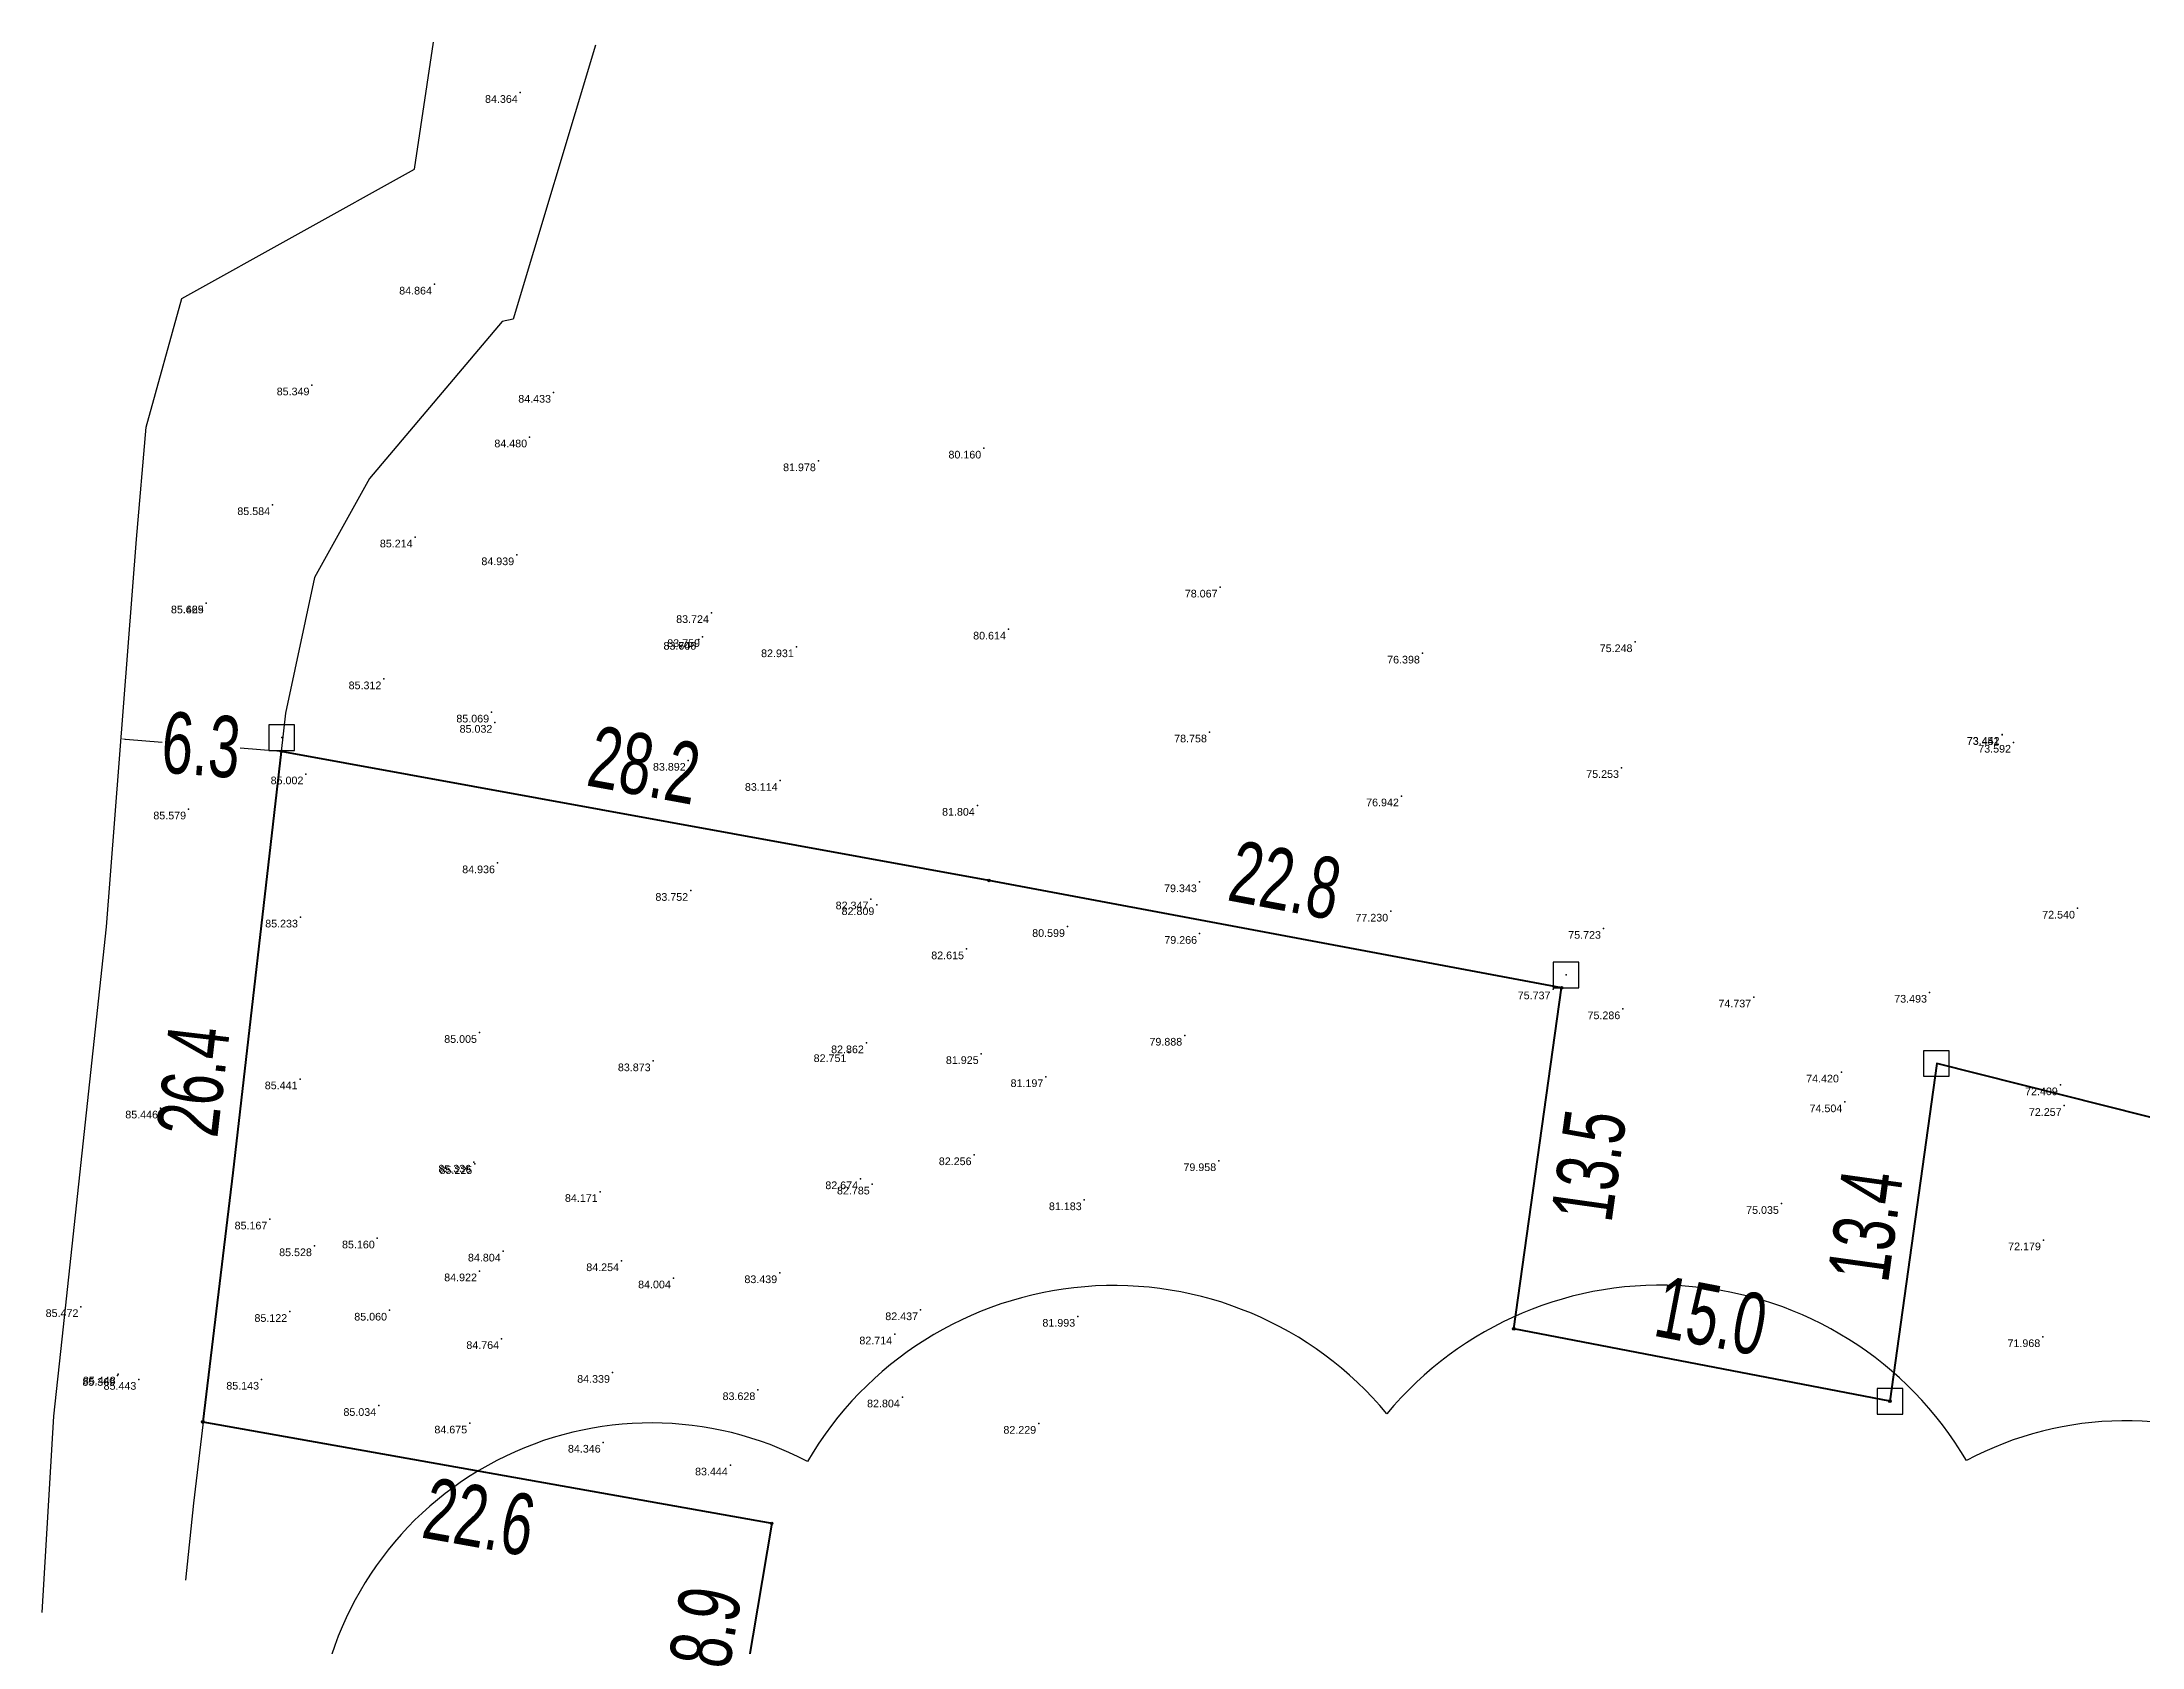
# Model space of a CAD drawing. Header units: millimetres. Extents: x 706139 to 707011, y 753722 to 954403.
# Drawn here: x 706139.4 to 706221.6, y 953877.1 to 953940 of the extents above; entities that cross this region are included whole.
import ezdxf
from ezdxf.enums import TextEntityAlignment as Align

# ---------------------------------------------------------------- set-up
doc = ezdxf.new("R2010")
doc.units = ezdxf.units.MM
doc.linetypes.add('SOLID_LINE', pattern=[0])
doc.layers.add('BD', color=1, linetype='Continuous', lineweight=40)
doc.layers.add('BD SYMBOL', color=7, linetype='Continuous', lineweight=30)
for name, color, linetype in [('dim', 7, 'Continuous'), ('Height', 7, 'Continuous'), ('RD', 5, 'Continuous'), ('SY SYMBOL', 7, 'Continuous')]:
    doc.layers.add(name, color=color, linetype=linetype)
doc.styles.add('DIM', font='ARIALN.TTF', dxfattribs={"width": 0.8, "height": 2.4})
doc.styles.get("Standard").update_dxf_attribs({"font": 'arial.ttf'})
doc.dimstyles.get("Standard").update_dxf_attribs({"dimtxt": 0.18, "dimasz": 0.18, "dimexe": 0.18, "dimexo": 0.0625, "dimgap": 0.09, "dimtad": 0, "dimtih": 1, "dimtoh": 1, "dimdec": 4, "dimzin": 0, "dimdsep": 46, "dimtxsty": 'Standard', "dimcen": 0.09, "dimadec": 0, "dimazin": 0, "dimtfac": 1, "dimtdec": 4, "dimtofl": 0, "dimtmove": 0, "dimatfit": 3, "dimfxl": 1, "dimtolj": 1, "dimtzin": 0, "dimarcsym": 0})

# ---------------------------------------------------------------- blocks, each defined once
blk = doc.blocks.new('BD')
at = {"linetype": 'ByBlock'}
for p, q in [((-0.037, -0.034), (0.037, 0.034)), ((-0.035, 0.035), (0.035, -0.035))]:
    blk.add_line(p, q, dxfattribs=at)
blk.add_circle((0, 0), 0.05)
blk.add_point((0, 0))
blk = doc.blocks.new('SYSTONE')
at = {"color": 6}
blk.add_polyline3d([(-0.256, -0.003, 0), (-0.256, -0.253, 0), (0.244, -0.253, 0), (0.244, 0.247, 0), (-0.256, 0.247, 0), (-0.256, -0.003, 0)], close=True, dxfattribs=at)
blk.add_point((0, 0), dxfattribs=at)
blk = doc.blocks.new('*D187')
at = {"layer": 'Defpoints', "color": 0, "transparency": 16777216}
for p in [(707414.967, 953851.072), (707416.817, 953850.76), (707415.342, 953842.009)]:
    blk.add_point(p, dxfattribs=at)
at = {"layer": 'dim', "color": 0, "transparency": 16777216, "insert": (707414.229, 953846.697), "char_height": 2.4, "attachment_point": 5, "rotation": 80.4326, "style": 'DIM'}
blk.add_mtext('\\A1;8.9', dxfattribs=at)
blk = doc.blocks.new('*D188')
at = {"layer": 'Defpoints', "color": 0, "transparency": 16777216}
for p in [(707394.542, 953854.73), (707394.231, 953852.986), (707416.817, 953850.76)]:
    blk.add_point(p, dxfattribs=at)
at = {"layer": 'dim', "color": 0, "transparency": 16777216, "insert": (707405.368, 953851.001), "char_height": 2.4, "attachment_point": 5, "rotation": 349.89447, "style": 'DIM'}
blk.add_mtext('\\A1;22.6', dxfattribs=at)
blk = doc.blocks.new('*D189')
at = {"layer": 'Defpoints', "color": 0, "transparency": 16777216}
for p in [(707395.719, 953881.2), (707397.616, 953880.978), (707394.542, 953854.73)]:
    blk.add_point(p, dxfattribs=at)
at = {"layer": 'dim', "color": 0, "transparency": 16777216, "insert": (707394.182, 953868.076), "char_height": 2.4, "attachment_point": 5, "rotation": 83.32031, "style": 'DIM'}
blk.add_mtext('\\A1;26.4', dxfattribs=at)
blk = doc.blocks.new('*D190')
at = {"layer": 'Defpoints', "color": 0, "transparency": 16777216}
for p in [(707397.616, 953880.978), (707425.676, 953877.906), (707425.315, 953875.926)]:
    blk.add_point(p, dxfattribs=at)
at = {"layer": 'dim', "color": 0, "transparency": 16777216, "insert": (707411.826, 953880.432), "char_height": 2.4, "attachment_point": 5, "rotation": 349.66348, "style": 'DIM'}
blk.add_mtext('\\A1;28.2', dxfattribs=at)
blk = doc.blocks.new('*D191')
at = {"layer": 'Defpoints', "color": 0, "transparency": 16777216}
for p in [(707425.315, 953875.926), (707448.14, 953873.825), (707447.746, 953871.722)]:
    blk.add_point(p, dxfattribs=at)
at = {"layer": 'dim', "color": 0, "transparency": 16777216, "insert": (707436.924, 953875.927), "char_height": 2.4, "attachment_point": 5, "rotation": 349.38482, "style": 'DIM'}
blk.add_mtext('\\A1;22.8', dxfattribs=at)
blk = doc.blocks.new('*D192')
at = {"layer": 'Defpoints', "color": 0, "transparency": 16777216}
for p in [(707447.746, 953871.722), (707445.873, 953858.373), (707447.881, 953858.091)]:
    blk.add_point(p, dxfattribs=at)
at = {"layer": 'dim', "color": 0, "transparency": 16777216, "insert": (707448.818, 953864.766), "char_height": 2.4, "attachment_point": 5, "rotation": 82.01296, "style": 'DIM'}
blk.add_mtext('\\A1;13.5', dxfattribs=at)
blk = doc.blocks.new('*D193')
at = {"layer": 'Defpoints', "color": 0, "transparency": 16777216}
for p in [(707445.873, 953858.373), (707460.966, 953857.456), (707460.597, 953855.539)]:
    blk.add_point(p, dxfattribs=at)
at = {"layer": 'dim', "color": 0, "transparency": 16777216, "insert": (707453.604, 953858.873), "char_height": 2.4, "attachment_point": 5, "rotation": 349.10524, "style": 'DIM'}
blk.add_mtext('\\A1;15.0', dxfattribs=at)
blk = doc.blocks.new('*D194')
at = {"layer": 'Defpoints', "color": 0, "transparency": 16777216}
for p in [(707460.566, 953869.023), (707462.435, 953868.763), (707460.597, 953855.539)]:
    blk.add_point(p, dxfattribs=at)
at = {"layer": 'dim', "color": 0, "transparency": 16777216, "insert": (707459.647, 953862.411), "char_height": 2.4, "attachment_point": 5, "rotation": 82.08717, "style": 'DIM'}
blk.add_mtext('\\A1;13.4', dxfattribs=at)
blk = doc.blocks.new('*D195')
at = {"layer": 'Defpoints', "color": 0, "transparency": 16777216}
for p in [(707462.435, 953868.763), (707489.182, 953864.167), (707488.67, 953862.138)]:
    blk.add_point(p, dxfattribs=at)
at = {"layer": 'dim', "color": 0, "transparency": 16777216, "insert": (707476.065, 953867.48), "char_height": 2.4, "attachment_point": 5, "rotation": 345.82766, "style": 'DIM'}
blk.add_mtext('\\A1;27.1', dxfattribs=at)
blk = doc.blocks.new('*D488')
at = {"layer": 'Defpoints', "color": 0, "transparency": 16777216}
for p in [(707391.343, 953881.466), (707391.343, 953881.466), (707397.616, 953880.978)]:
    blk.add_point(p, dxfattribs=at)
at = {"layer": 'dim', "color": 0, "lineweight": -2, "transparency": 16777216}
for p, q in [((707391.522, 953881.453), (707392.956, 953881.341)), ((707397.436, 953880.992), (707396.002, 953881.104))]:
    blk.add_line(p, q, dxfattribs=at)
at = {"layer": 'dim', "color": 0, "transparency": 16777216}
for points in [[(707391.524, 953881.482), (707391.52, 953881.423), (707391.343, 953881.466)], [(707397.439, 953881.022), (707397.434, 953880.962), (707397.616, 953880.978)]]:
    blk.add_solid(points, dxfattribs=at)
at = {"layer": 'dim', "color": 0, "transparency": 16777216, "insert": (707394.479, 953881.222), "char_height": 2.4, "attachment_point": 5, "rotation": 355.54932, "style": 'DIM'}
blk.add_mtext('\\A1;6.3', dxfattribs=at)
blk = doc.blocks.new('FGHFGH')
at = {"layer": 'BD'}
for p, q in [((707397.61574, 953880.9782), (707395.71274, 953864.4732)), ((707425.31474, 953875.9262), (707397.61574, 953880.9782)), ((707447.74574, 953871.7222), (707425.31474, 953875.9262)), ((707445.87274, 953858.3732), (707447.74574, 953871.7222)), ((707462.43474, 953868.7632), (707460.59674, 953855.5392)), ((707488.66974, 953862.1382), (707462.43474, 953868.7632)), ((707395.71274, 953864.4732), (707394.54174, 953854.7302)), ((707460.59674, 953855.5392), (707445.87274, 953858.3732)), ((707394.54174, 953854.7302), (707416.81674, 953850.7602)), ((707416.81674, 953850.7602), (707415.34174, 953842.0092))]:
    blk.add_line(p, q, dxfattribs=at)
at = {"layer": 'RD'}
for p, q in [((707402.82574, 953903.7742), (707403.57874, 953908.7462)), ((707409.91374, 953908.6202), (707406.69974, 953897.8932)), ((707393.72874, 953898.7112), (707402.82574, 953903.7742)), ((707392.33174, 953893.6752), (707393.72874, 953898.7112)), ((707406.26974, 953897.8022), (707401.06574, 953891.6652)), ((707406.69974, 953897.8932), (707406.26974, 953897.8022)), ((707391.95074, 953889.2802), (707392.33174, 953893.6752)), ((707401.06574, 953891.6652), (707398.92274, 953887.7852)), ((707390.76974, 953874.1072), (707391.95074, 953889.2802)), ((707398.92274, 953887.7852), (707397.78774, 953882.4772)), ((707397.78774, 953882.4772), (707397.61574, 953880.9782)), ((707389.03674, 953857.9702), (707390.76974, 953874.1072)), ((707388.70874, 953854.9572), (707389.03674, 953857.9702)), ((707388.24774, 953847.2702), (707388.70874, 953854.9572)), ((707394.55874, 953854.7252), (707394.18474, 953851.5432)), ((707394.18474, 953851.5432), (707393.86174, 953848.5312))]:
    blk.add_line(p, q, dxfattribs=at)
at = {"layer": 'BD SYMBOL'}
for p in [(707397.61574, 953880.9782, 85.271), (707425.31474, 953875.9262, 81.577), (707447.74574, 953871.7222, 75.64), (707445.87274, 953858.3732, 77.014), (707460.59674, 953855.5392, 73.057), (707394.54174, 953854.7302, 85.348), (707416.81674, 953850.7602, 83.552)]:
    blk.add_blockref('BD', p, dxfattribs=at)
at = {"layer": 'SY SYMBOL', "xscale": 2, "yscale": 2, "zscale": 2}
for p in [(707397.64174, 953881.5172, 85.347), (707447.92474, 953872.2292, 75.867), (707462.43074, 953868.7632, 73.385), (707460.61574, 953855.5392, 73.067)]:
    blk.add_blockref('SYSTONE', p, dxfattribs=at)
at = {"layer": 'dim'}
dim = blk.add_aligned_dim(p1=(707397.61574, 953880.9782), p2=(707391.34255, 953881.46648), distance=0, dimstyle='Standard', override={"dimsd1": 0, "dimsd2": 0}, dxfattribs=at)
dim.commit()
dim.dimension.update_dxf_attribs({"geometry": '*D488', "text_midpoint": (707394.47914, 953881.22234)})
for p1, p2, distance, picture, middle in [((707397.61574, 953880.9782), (707425.31474, 953875.9262), 2.01269, '*D190', (707411.82637, 953880.43223)), ((707394.54174, 953854.7302), (707397.61574, 953880.9782), 1.91018, '*D189', (707394.18152, 953868.07639)), ((707425.31474, 953875.9262), (707447.74574, 953871.7222), 2.13942, '*D191', (707436.92435, 953875.92701)), ((707447.74574, 953871.7222), (707445.87274, 953858.3732), 2.02799, '*D192', (707448.81756, 953864.76592)), ((707462.43474, 953868.7632), (707488.66974, 953862.1382), 2.09256, '*D195', (707476.06458, 953867.47958)), ((707460.59674, 953855.5392), (707462.43474, 953868.7632), 1.88714, '*D194', (707459.64657, 953862.411)), ((707445.87274, 953858.3732), (707460.59674, 953855.5392), 1.9515, '*D193', (707453.60358, 953858.87253)), ((707416.81674, 953850.7602), (707394.54174, 953854.7302), 1.77196, '*D188', (707405.36833, 953851.00073)), ((707415.34174, 953842.0092), (707416.81674, 953850.7602), 1.87599, '*D187', (707414.22934, 953846.69651))]:
    dim = blk.add_aligned_dim(p1=p1, p2=p2, distance=distance, dimstyle='Standard', dxfattribs=at)
    dim.commit()
    dim.dimension.update_dxf_attribs({"geometry": picture, "text_midpoint": middle})

msp = doc.modelspace()

# ---------------------------------------------------------------- linework, layer by layer
msp.add_lwpolyline([(706234.0989, 953874.6405, 0.5205671), (706214.7742, 953884.4286, 0.5205671), (706192.0832, 953886.2628, 0.5205671), (706169.3946, 953884.4009, 0.5205671), (706150.2287, 953874.4831, 0.5205671), (706169.7046, 953864.8251, 0.5205671), (706192.398, 953863.0184, 0.5205671), (706215.0842, 953864.908, 0.5205671)], format="xyb", close=True)
at = {"color": 0, "linetype": 'SOLID_LINE'}
for p in [(706158.1545, 953937.9806, 84.3639), (706158.1545, 953937.9806, 84.3639), (706154.7942, 953930.4787, 84.8635), (706154.7942, 953930.4787, 84.8635), (706149.998, 953926.532, 85.349), (706149.998, 953926.532, 85.349), (706149.998, 953926.532, 85.349), (706159.4564, 953926.2448, 84.4327), (706159.4564, 953926.2448, 84.4327), (706158.5198, 953924.4965, 84.4798), (706158.5198, 953924.4965, 84.4798), (706169.8241, 953923.5627, 81.9785), (706169.8241, 953923.5627, 81.9785), (706176.2999, 953924.0592, 80.1601), (706176.2999, 953924.0592, 80.1601), (706148.4565, 953921.8445, 85.5838), (706148.4565, 953921.8445, 85.5838), (706154.0367, 953920.5791, 85.2137), (706154.0367, 953920.5791, 85.2137), (706158.0116, 953919.8834, 84.9386), (706158.0116, 953919.8834, 84.9386), (706185.5521, 953918.6182, 78.0669), (706185.5521, 953918.6182, 78.0669), (706145.8567, 953917.999, 85.4249), (706145.8567, 953917.999, 85.4249), (706145.857, 953917.996, 85.669), (706145.857, 953917.996, 85.669), (706145.857, 953917.996, 85.669), (706165.6385, 953917.6218, 83.7236), (706165.6385, 953917.6218, 83.7236), (706177.2656, 953916.9738, 80.6135), (706177.2656, 953916.9738, 80.6135), (706165.1398, 953916.5744, 83.6064), (706165.1429, 953916.5741, 83.74), (706165.2891, 953916.6798, 83.7588), (706165.2891, 953916.6798, 83.7588), (706168.9622, 953916.2819, 82.9311), (706168.9622, 953916.2819, 82.9311), (706201.7977, 953916.4796, 75.2484), (706201.7977, 953916.4796, 75.2484), (706193.4748, 953916.0348, 76.3982), (706193.4748, 953916.0348, 76.3982), (706152.8136, 953915.0268, 85.312), (706152.8136, 953915.0268, 85.312), (706157.0316, 953913.7259, 85.0694), (706157.0316, 953913.7259, 85.0694), (706157.1586, 953913.3235, 85.0316), (706157.1586, 953913.3235, 85.0316), (706185.1362, 953912.9474, 78.7585), (706185.1362, 953912.9474, 78.7585), (706216.1688, 953912.8455, 73.451), (706216.1691, 953912.8562, 73.4422), (706216.6178, 953912.5459, 73.5918), (706216.6178, 953912.5459, 73.5918), (706149.7606, 953911.3065, 85.0018), (706149.7606, 953911.3065, 85.0018), (706164.7295, 953911.8383, 83.8922), (706164.7295, 953911.8383, 83.8922), (706201.2688, 953911.5553, 75.2534), (706201.2688, 953911.5553, 75.2534), (706168.3293, 953911.0496, 83.1144), (706168.3293, 953911.0496, 83.1144), (706192.652, 953910.4437, 76.9421), (706192.652, 953910.4437, 76.9421), (706145.1677, 953909.9326, 85.5785), (706145.1677, 953909.9326, 85.5785), (706176.0485, 953910.0772, 81.8042), (706176.0485, 953910.0772, 81.8042), (706157.2612, 953907.8246, 84.9358), (706157.2612, 953907.8246, 84.9358), (706184.7413, 953907.083, 79.3432), (706184.7413, 953907.083, 79.3432), (706164.8255, 953906.7435, 83.7516), (706164.8255, 953906.7435, 83.7516), (706171.8818, 953906.4117, 82.3473), (706171.8818, 953906.4117, 82.3473), (706149.5476, 953905.7014, 85.2326), (706149.5476, 953905.7014, 85.2326), (706172.1146, 953906.1865, 82.809), (706172.1146, 953906.1865, 82.809), (706192.2321, 953905.9334, 77.2297), (706192.2321, 953905.9334, 77.2297), (706219.1215, 953906.0509, 72.5402), (706179.5772, 953905.3319, 80.5988), (706179.5772, 953905.3319, 80.5988), (706184.7501, 953905.0616, 79.2664), (706184.7501, 953905.0616, 79.2664), (706200.5641, 953905.259, 75.7226), (706200.5641, 953905.259, 75.7226), (706175.6253, 953904.4574, 82.6151), (706175.6253, 953904.4574, 82.6151), (706198.5872, 953902.8905, 75.7366), (706206.4446, 953902.573, 74.7365), (706206.4446, 953902.573, 74.7365), (706213.3288, 953902.7591, 73.4935), (706201.3197, 953902.1103, 75.2859), (706201.3197, 953902.1103, 75.2859), (706156.5566, 953901.1834, 85.0046), (706156.5566, 953901.1834, 85.0046), (706171.7042, 953900.7787, 82.862), (706171.7042, 953900.7787, 82.862), (706184.1679, 953901.0773, 79.8879), (706184.1679, 953901.0773, 79.8879), (706163.3564, 953900.0744, 83.8732), (706163.3564, 953900.0744, 83.8732), (706171.0203, 953900.4329, 82.7507), (706171.0203, 953900.4329, 82.7507), (706176.1988, 953900.3579, 81.925), (706176.1988, 953900.3579, 81.925), (706149.5308, 953899.3667, 85.4407), (706149.5308, 953899.3667, 85.4407), (706178.7309, 953899.454, 81.1965), (706178.7309, 953899.454, 81.1965), (706209.8801, 953899.6349, 74.4201), (706218.4503, 953899.1348, 72.4086), (706144.0695, 953898.2259, 85.4458), (706144.0695, 953898.2259, 85.4458), (706210.0126, 953898.4697, 74.5035), (706210.0126, 953898.4697, 74.5035), (706218.5999, 953898.3252, 72.2574), (706175.9214, 953896.3972, 82.2562), (706175.9214, 953896.3972, 82.2562), (706156.3286, 953896.1072, 85.3362), (706156.3286, 953896.1072, 85.3362), (706156.3713, 953896.0519, 85.2249), (706156.3713, 953896.0519, 85.2249), (706185.4992, 953896.1647, 79.958), (706185.4992, 953896.1647, 79.958), (706161.2831, 953894.9579, 84.1714), (706161.2831, 953894.9579, 84.1714), (706171.4787, 953895.457, 82.6738), (706171.4787, 953895.457, 82.6738), (706171.9346, 953895.25, 82.7855), (706171.9346, 953895.25, 82.7855), (706180.2323, 953894.6347, 81.1829), (706180.2323, 953894.6347, 81.1829), (706207.5297, 953894.4897, 75.0354), (706148.35, 953893.8806, 85.1667), (706148.35, 953893.8806, 85.1667), (706152.5553, 953893.1388, 85.1599), (706152.5553, 953893.1388, 85.1599), (706150.0945, 953892.8343, 85.5277), (706150.0945, 953892.8343, 85.5277), (706157.4858, 953892.6258, 84.8042), (706157.4858, 953892.6258, 84.8042), (706162.1189, 953892.2489, 84.2542), (706162.1189, 953892.2489, 84.2542), (706217.7879, 953893.0656, 72.1792), (706156.5559, 953891.8522, 84.9218), (706156.5559, 953891.8522, 84.9218), (706164.1481, 953891.5751, 84.0043), (706164.1481, 953891.5751, 84.0043), (706168.31, 953891.7786, 83.4395), (706168.31, 953891.7786, 83.4395), (706140.9513, 953890.4532, 85.4721), (706140.9513, 953890.4532, 85.4721), (706149.1273, 953890.2615, 85.1221), (706149.1273, 953890.2615, 85.1221), (706153.035, 953890.3138, 85.0599), (706153.035, 953890.3138, 85.0599), (706173.8262, 953890.3291, 82.4372), (706173.8262, 953890.3291, 82.4372), (706179.9773, 953890.074, 81.9935), (706179.9773, 953890.074, 81.9935), (706157.4231, 953889.2013, 84.7638), (706157.4231, 953889.2013, 84.7638), (706172.8113, 953889.3817, 82.7144), (706172.8113, 953889.3817, 82.7144), (706217.7629, 953889.2759, 71.9677), (706142.389, 953887.759, 85.369), (706142.4106, 953887.8134, 85.4484), (706142.4106, 953887.8134, 85.4484), (706143.2197, 953887.6038, 85.4426), (706143.2197, 953887.6038, 85.4426), (706148.025, 953887.6108, 85.1426), (706148.025, 953887.6108, 85.1426), (706161.7632, 953887.8779, 84.3392), (706161.7632, 953887.8779, 84.3392), (706152.6106, 953886.5819, 85.0336), (706152.6106, 953886.5819, 85.0336), (706167.4547, 953887.2, 83.6279), (706167.4547, 953887.2, 83.6279), (706173.1127, 953886.9158, 82.8044), (706173.1127, 953886.9158, 82.8044), (706156.1721, 953885.8951, 84.6749), (706156.1721, 953885.8951, 84.6749), (706178.4497, 953885.8829, 82.2291), (706178.4497, 953885.8829, 82.2291), (706161.4005, 953885.145, 84.3456), (706161.4005, 953885.145, 84.3456), (706166.3775, 953884.2522, 83.4444), (706166.3775, 953884.2522, 83.4444)]:
    msp.add_point(p, dxfattribs=at)

# ---------------------------------------------------------------- block references
msp.add_blockref('FGHFGH', (-1248.8207, 31.2158))

# ---------------------------------------------------------------- texts
at = {"layer": 'Height', "color": 4, "linetype": 'SOLID_LINE'}
for s, p in [('84.364', (706158.0545, 953937.8806, 84.3639)), ('84.364', (706158.0545, 953937.8806, 84.3639)), ('84.864', (706154.6942, 953930.3787, 84.8635)), ('84.864', (706154.6942, 953930.3787, 84.8635)), ('85.349', (706149.898, 953926.432, 85.349)), ('85.349', (706149.898, 953926.432, 85.349)), ('85.349', (706149.898, 953926.432, 85.349)), ('84.433', (706159.3564, 953926.1448, 84.4327)), ('84.433', (706159.3564, 953926.1448, 84.4327)), ('84.480', (706158.4198, 953924.3965, 84.4798)), ('84.480', (706158.4198, 953924.3965, 84.4798)), ('80.160', (706176.1999, 953923.9592, 80.1601)), ('80.160', (706176.1999, 953923.9592, 80.1601)), ('81.978', (706169.7241, 953923.4627, 81.9785)), ('81.978', (706169.7241, 953923.4627, 81.9785)), ('85.584', (706148.3565, 953921.7445, 85.5838)), ('85.584', (706148.3565, 953921.7445, 85.5838)), ('85.214', (706153.9367, 953920.4791, 85.2137)), ('85.214', (706153.9367, 953920.4791, 85.2137)), ('84.939', (706157.9116, 953919.7834, 84.9386)), ('84.939', (706157.9116, 953919.7834, 84.9386)), ('85.425', (706145.7567, 953917.899, 85.4249)), ('85.425', (706145.7567, 953917.899, 85.4249)), ('85.669', (706145.757, 953917.896, 85.669)), ('85.669', (706145.757, 953917.896, 85.669)), ('85.669', (706145.757, 953917.896, 85.669)), ('78.067', (706185.4521, 953918.5182, 78.0669)), ('78.067', (706185.4521, 953918.5182, 78.0669)), ('83.724', (706165.5385, 953917.5218, 83.7236)), ('83.724', (706165.5385, 953917.5218, 83.7236)), ('83.606', (706165.0398, 953916.4744, 83.6064)), ('83.740', (706165.0429, 953916.4741, 83.74)), ('83.759', (706165.1891, 953916.5798, 83.7588)), ('83.759', (706165.1891, 953916.5798, 83.7588)), ('82.931', (706168.8622, 953916.1819, 82.9311)), ('82.931', (706168.8622, 953916.1819, 82.9311)), ('80.614', (706177.1656, 953916.8738, 80.6135)), ('80.614', (706177.1656, 953916.8738, 80.6135)), ('75.248', (706201.6977, 953916.3796, 75.2484)), ('75.248', (706201.6977, 953916.3796, 75.2484)), ('76.398', (706193.3748, 953915.9348, 76.3982)), ('76.398', (706193.3748, 953915.9348, 76.3982)), ('85.312', (706152.7136, 953914.9268, 85.312)), ('85.312', (706152.7136, 953914.9268, 85.312)), ('85.069', (706156.9316, 953913.6259, 85.0694)), ('85.069', (706156.9316, 953913.6259, 85.0694)), ('85.032', (706157.0586, 953913.2235, 85.0316)), ('85.032', (706157.0586, 953913.2235, 85.0316)), ('78.758', (706185.0362, 953912.8474, 78.7585)), ('78.758', (706185.0362, 953912.8474, 78.7585)), ('73.451', (706216.0688, 953912.7455, 73.451)), ('73.442', (706216.0691, 953912.7562, 73.4422)), ('73.592', (706216.5178, 953912.4459, 73.5918)), ('73.592', (706216.5178, 953912.4459, 73.5918)), ('85.002', (706149.6606, 953911.2065, 85.0018)), ('85.002', (706149.6606, 953911.2065, 85.0018)), ('83.892', (706164.6295, 953911.7383, 83.8922)), ('83.892', (706164.6295, 953911.7383, 83.8922)), ('75.253', (706201.1688, 953911.4553, 75.2534)), ('75.253', (706201.1688, 953911.4553, 75.2534)), ('83.114', (706168.2293, 953910.9496, 83.1144)), ('83.114', (706168.2293, 953910.9496, 83.1144)), ('76.942', (706192.552, 953910.3437, 76.9421)), ('76.942', (706192.552, 953910.3437, 76.9421)), ('85.579', (706145.0677, 953909.8326, 85.5785)), ('85.579', (706145.0677, 953909.8326, 85.5785)), ('81.804', (706175.9485, 953909.9772, 81.8042)), ('81.804', (706175.9485, 953909.9772, 81.8042)), ('84.936', (706157.1612, 953907.7246, 84.9358)), ('84.936', (706157.1612, 953907.7246, 84.9358)), ('83.752', (706164.7255, 953906.6435, 83.7516)), ('83.752', (706164.7255, 953906.6435, 83.7516)), ('82.347', (706171.7818, 953906.3117, 82.3473)), ('82.347', (706171.7818, 953906.3117, 82.3473)), ('79.343', (706184.6413, 953906.983, 79.3432)), ('79.343', (706184.6413, 953906.983, 79.3432)), ('85.233', (706149.4476, 953905.6014, 85.2326)), ('85.233', (706149.4476, 953905.6014, 85.2326)), ('82.809', (706172.0146, 953906.0865, 82.809)), ('82.809', (706172.0146, 953906.0865, 82.809)), ('77.230', (706192.1321, 953905.8334, 77.2297)), ('77.230', (706192.1321, 953905.8334, 77.2297)), ('72.540', (706219.0215, 953905.9509, 72.5402)), ('80.599', (706179.4772, 953905.2319, 80.5988)), ('80.599', (706179.4772, 953905.2319, 80.5988)), ('79.266', (706184.6501, 953904.9616, 79.2664)), ('79.266', (706184.6501, 953904.9616, 79.2664)), ('75.723', (706200.4641, 953905.159, 75.7226)), ('75.723', (706200.4641, 953905.159, 75.7226)), ('82.615', (706175.5253, 953904.3574, 82.6151)), ('82.615', (706175.5253, 953904.3574, 82.6151)), ('75.737', (706198.4872, 953902.7905, 75.7366)), ('74.737', (706206.3446, 953902.473, 74.7365)), ('74.737', (706206.3446, 953902.473, 74.7365)), ('73.493', (706213.2288, 953902.6591, 73.4935)), ('75.286', (706201.2197, 953902.0103, 75.2859)), ('75.286', (706201.2197, 953902.0103, 75.2859)), ('85.005', (706156.4566, 953901.0834, 85.0046)), ('85.005', (706156.4566, 953901.0834, 85.0046)), ('82.862', (706171.6042, 953900.6787, 82.862)), ('82.862', (706171.6042, 953900.6787, 82.862)), ('79.888', (706184.0679, 953900.9773, 79.8879)), ('79.888', (706184.0679, 953900.9773, 79.8879)), ('83.873', (706163.2564, 953899.9744, 83.8732)), ('83.873', (706163.2564, 953899.9744, 83.8732)), ('82.751', (706170.9203, 953900.3329, 82.7507)), ('82.751', (706170.9203, 953900.3329, 82.7507)), ('81.925', (706176.0988, 953900.2579, 81.925)), ('81.925', (706176.0988, 953900.2579, 81.925)), ('85.441', (706149.4308, 953899.2667, 85.4407)), ('85.441', (706149.4308, 953899.2667, 85.4407)), ('81.197', (706178.6309, 953899.354, 81.1965)), ('81.197', (706178.6309, 953899.354, 81.1965)), ('74.420', (706209.7801, 953899.5349, 74.4201)), ('72.409', (706218.3503, 953899.0348, 72.4086)), ('85.446', (706143.9695, 953898.1259, 85.4458)), ('85.446', (706143.9695, 953898.1259, 85.4458)), ('74.504', (706209.9126, 953898.3697, 74.5035)), ('74.504', (706209.9126, 953898.3697, 74.5035)), ('72.257', (706218.4999, 953898.2252, 72.2574)), ('85.336', (706156.2286, 953896.0072, 85.3362)), ('85.336', (706156.2286, 953896.0072, 85.3362)), ('85.225', (706156.2713, 953895.9519, 85.2249)), ('85.225', (706156.2713, 953895.9519, 85.2249)), ('82.256', (706175.8214, 953896.2972, 82.2562)), ('82.256', (706175.8214, 953896.2972, 82.2562)), ('79.958', (706185.3992, 953896.0647, 79.958)), ('79.958', (706185.3992, 953896.0647, 79.958)), ('84.171', (706161.1831, 953894.8579, 84.1714)), ('84.171', (706161.1831, 953894.8579, 84.1714)), ('82.674', (706171.3787, 953895.357, 82.6738)), ('82.674', (706171.3787, 953895.357, 82.6738)), ('82.785', (706171.8346, 953895.15, 82.7855)), ('82.785', (706171.8346, 953895.15, 82.7855)), ('81.183', (706180.1323, 953894.5347, 81.1829)), ('81.183', (706180.1323, 953894.5347, 81.1829)), ('75.035', (706207.4297, 953894.3897, 75.0354)), ('85.167', (706148.25, 953893.7806, 85.1667)), ('85.167', (706148.25, 953893.7806, 85.1667)), ('85.528', (706149.9945, 953892.7343, 85.5277)), ('85.528', (706149.9945, 953892.7343, 85.5277)), ('85.160', (706152.4553, 953893.0388, 85.1599)), ('85.160', (706152.4553, 953893.0388, 85.1599)), ('84.804', (706157.3858, 953892.5258, 84.8042)), ('84.804', (706157.3858, 953892.5258, 84.8042)), ('72.179', (706217.6879, 953892.9656, 72.1792)), ('84.922', (706156.4559, 953891.7522, 84.9218)), ('84.922', (706156.4559, 953891.7522, 84.9218)), ('84.254', (706162.0189, 953892.1489, 84.2542)), ('84.254', (706162.0189, 953892.1489, 84.2542)), ('84.004', (706164.0481, 953891.4751, 84.0043)), ('84.004', (706164.0481, 953891.4751, 84.0043)), ('83.439', (706168.21, 953891.6786, 83.4395)), ('83.439', (706168.21, 953891.6786, 83.4395)), ('85.472', (706140.8513, 953890.3532, 85.4721)), ('85.472', (706140.8513, 953890.3532, 85.4721)), ('85.122', (706149.0273, 953890.1615, 85.1221)), ('85.122', (706149.0273, 953890.1615, 85.1221)), ('85.060', (706152.935, 953890.2138, 85.0599)), ('85.060', (706152.935, 953890.2138, 85.0599)), ('82.437', (706173.7262, 953890.2291, 82.4372)), ('82.437', (706173.7262, 953890.2291, 82.4372)), ('81.993', (706179.8773, 953889.974, 81.9935)), ('81.993', (706179.8773, 953889.974, 81.9935)), ('84.764', (706157.3231, 953889.1013, 84.7638)), ('84.764', (706157.3231, 953889.1013, 84.7638)), ('82.714', (706172.7113, 953889.2817, 82.7144)), ('82.714', (706172.7113, 953889.2817, 82.7144)), ('71.968', (706217.6629, 953889.1759, 71.9677)), ('85.369', (706142.289, 953887.659, 85.369)), ('85.448', (706142.3106, 953887.7134, 85.4484)), ('85.448', (706142.3106, 953887.7134, 85.4484)), ('85.443', (706143.1197, 953887.5038, 85.4426)), ('85.443', (706143.1197, 953887.5038, 85.4426)), ('85.143', (706147.925, 953887.5108, 85.1426)), ('85.143', (706147.925, 953887.5108, 85.1426)), ('84.339', (706161.6632, 953887.7779, 84.3392)), ('84.339', (706161.6632, 953887.7779, 84.3392)), ('83.628', (706167.3547, 953887.1, 83.6279)), ('83.628', (706167.3547, 953887.1, 83.6279)), ('82.804', (706173.0127, 953886.8158, 82.8044)), ('82.804', (706173.0127, 953886.8158, 82.8044)), ('85.034', (706152.5106, 953886.4819, 85.0336)), ('85.034', (706152.5106, 953886.4819, 85.0336)), ('84.675', (706156.0721, 953885.7951, 84.6749)), ('84.675', (706156.0721, 953885.7951, 84.6749)), ('82.229', (706178.3497, 953885.7829, 82.2291)), ('82.229', (706178.3497, 953885.7829, 82.2291)), ('84.346', (706161.3005, 953885.045, 84.3456)), ('84.346', (706161.3005, 953885.045, 84.3456)), ('83.444', (706166.2775, 953884.1522, 83.4444)), ('83.444', (706166.2775, 953884.1522, 83.4444))]:
    msp.add_text(s, height=0.3, dxfattribs=at).set_placement(p, align=Align.TOP_RIGHT)

doc.saveas('drawing.dxf')
